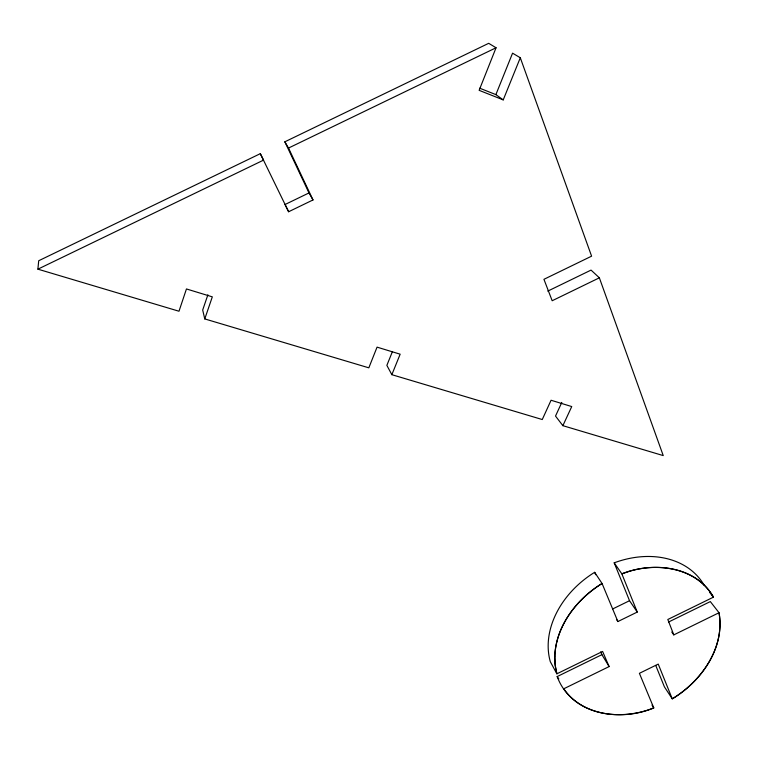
<?xml version="1.0" encoding="UTF-8"?>
<svg xmlns="http://www.w3.org/2000/svg" width="758" height="758" viewBox="0 0 758 758"><rect width="100%" height="100%" fill="white"/><g stroke="black" fill="none" stroke-linecap="round" stroke-linejoin="round"><path stroke-width="1.14" d="M37.9 269.166L38.705 260.743L260.316 153.666L263.538 160.127L37.9 269.166L178.992 311.235L186.449 288.95L212.325 296.852L204.764 318.919L368.824 367.829L377.058 347.136L400.158 354.185L391.848 374.689L542.264 419.534L551.066 400.252L571.74 406.563L562.872 425.674L663.241 455.596L599.36 277.816L591.05 270.094L547.769 291.119M207.882 294.805L202.689 310.022L204.764 318.919M308.989 192.93L285.027 204.527L288.618 211.747L313.007 199.941L308.989 192.93L284.847 141.812L488.692 43.32L496.054 47.763L479.132 90.335L503.227 99.885L520.301 57.76L512.569 53.174L495.884 94.617L503.227 99.885M392.436 351.541L386.864 365.375L391.848 374.689M561.801 402.432L555.519 416.066L562.872 425.674M599.36 277.816L552.175 300.746L543.941 279.314L591.591 256.166L520.301 57.76M612.805 608.892L629.528 600.706L637.26 612.066L617.884 621.551L616.633 619.637M652.022 705.111L653.775 707.906C623.967 719.892 583.328 717.324 563.772 688.785L609.119 666.576L601.909 654.666L557.177 676.572C571.276 714.766 620.035 722.374 653.775 707.906L639.401 673.322L658.238 664.093L672.251 698.838C701.245 681.395 725.198 647.9 719.029 612.729L710.322 601.577L668.49 622.062M671.768 632.02L673.796 634.891L719.029 612.729C725.141 647.919 701.235 681.357 672.251 698.838L664.406 686.852L655.736 665.439M284.847 141.812L288.514 148.056L496.054 47.763M479.7 88.193L495.884 94.617M709.801 592.567L713.43 597.162L667.817 619.494L673.796 634.891M704.116 585.157A86.421 66.912 -31.8 0 0 614.188 562.834L621.844 573.834L637.26 612.066M609.119 666.576L602.601 651.435L556.874 673.824L550.317 661.715A86.545 67.007 -31.8 0 1 556.05 613.866A86.554 67.017 -31.8 0 1 594.66 572.299L602.07 583.499L617.884 621.551M288.618 211.747L260.316 153.666M288.514 148.056L313.007 199.941M600.696 651.871L601.909 654.666M594.679 572.328L595.684 574.725M614.179 562.796L629.528 600.706M558.807 678.922A86.545 67.017 -31.8 0 1 557.149 676.591M554.752 656.125L555.131 665.117L556.874 673.824C547.475 637.611 572.063 601.663 602.07 583.499C576.838 599.085 556.135 625.634 554.752 656.125M629.064 571.418L621.844 573.834C652.666 561.441 695.806 565.591 713.43 597.162C697.076 568.159 658.636 562.209 629.064 571.418"/></g></svg>
